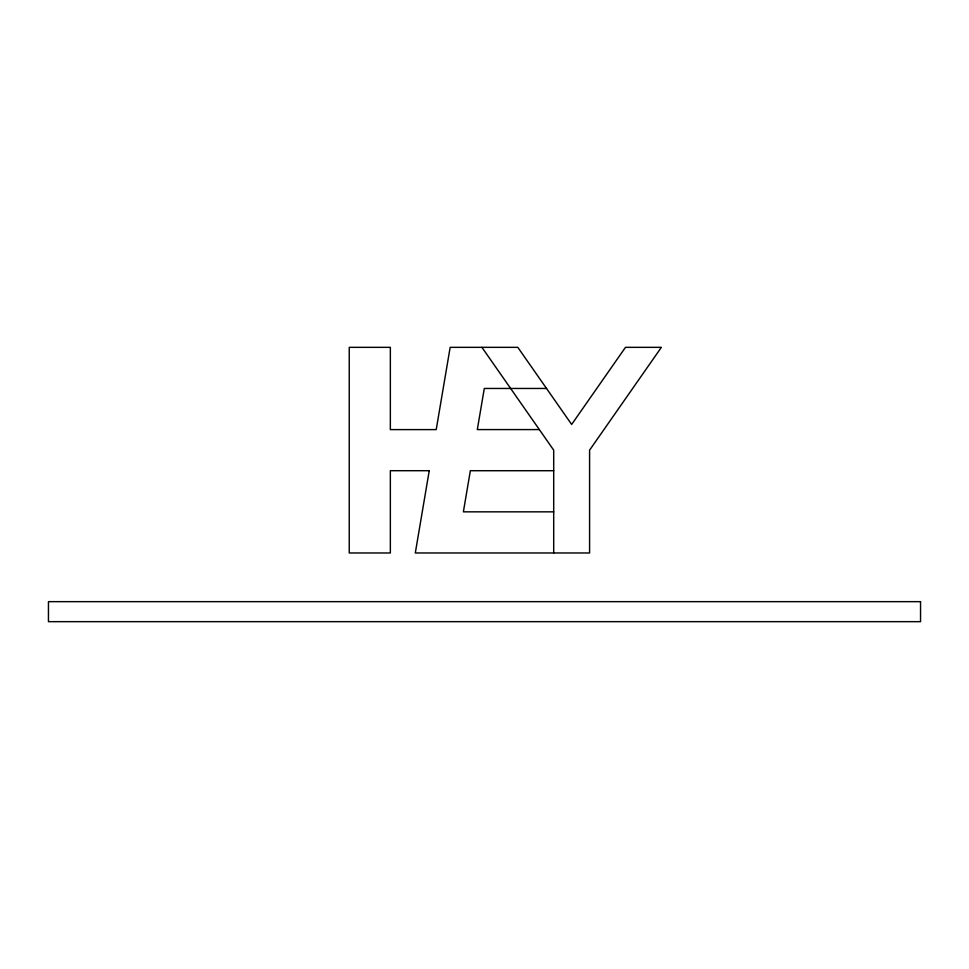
<?xml version="1.0" encoding="UTF-8"?>
<svg xmlns="http://www.w3.org/2000/svg" width="969" height="969" viewBox="0 0 969 969"><rect width="100%" height="100%" fill="white"/><g stroke="black" fill="none" stroke-linecap="round" stroke-linejoin="round"><path stroke-width="1.45" d="M546.528 388.46L484.294 388.46L477.317 429.582L539.345 429.582M553.699 470.716L470.353 470.716L463.376 511.838L553.699 511.838M481.92 347.338L553.699 450.149L553.699 552.972M429.243 470.704L415.301 552.972L589.588 552.972L589.588 450.149L661.379 347.338L625.477 347.338L571.649 424.446L517.809 347.338L450.161 347.338L436.22 429.606L390.35 429.606L390.35 347.338L349.24 347.338L349.24 552.972L390.35 552.972L390.35 470.704L429.243 470.704M920.55 601.652L48.45 601.652L48.45 621.662L920.55 621.662L920.55 601.652"/></g></svg>
